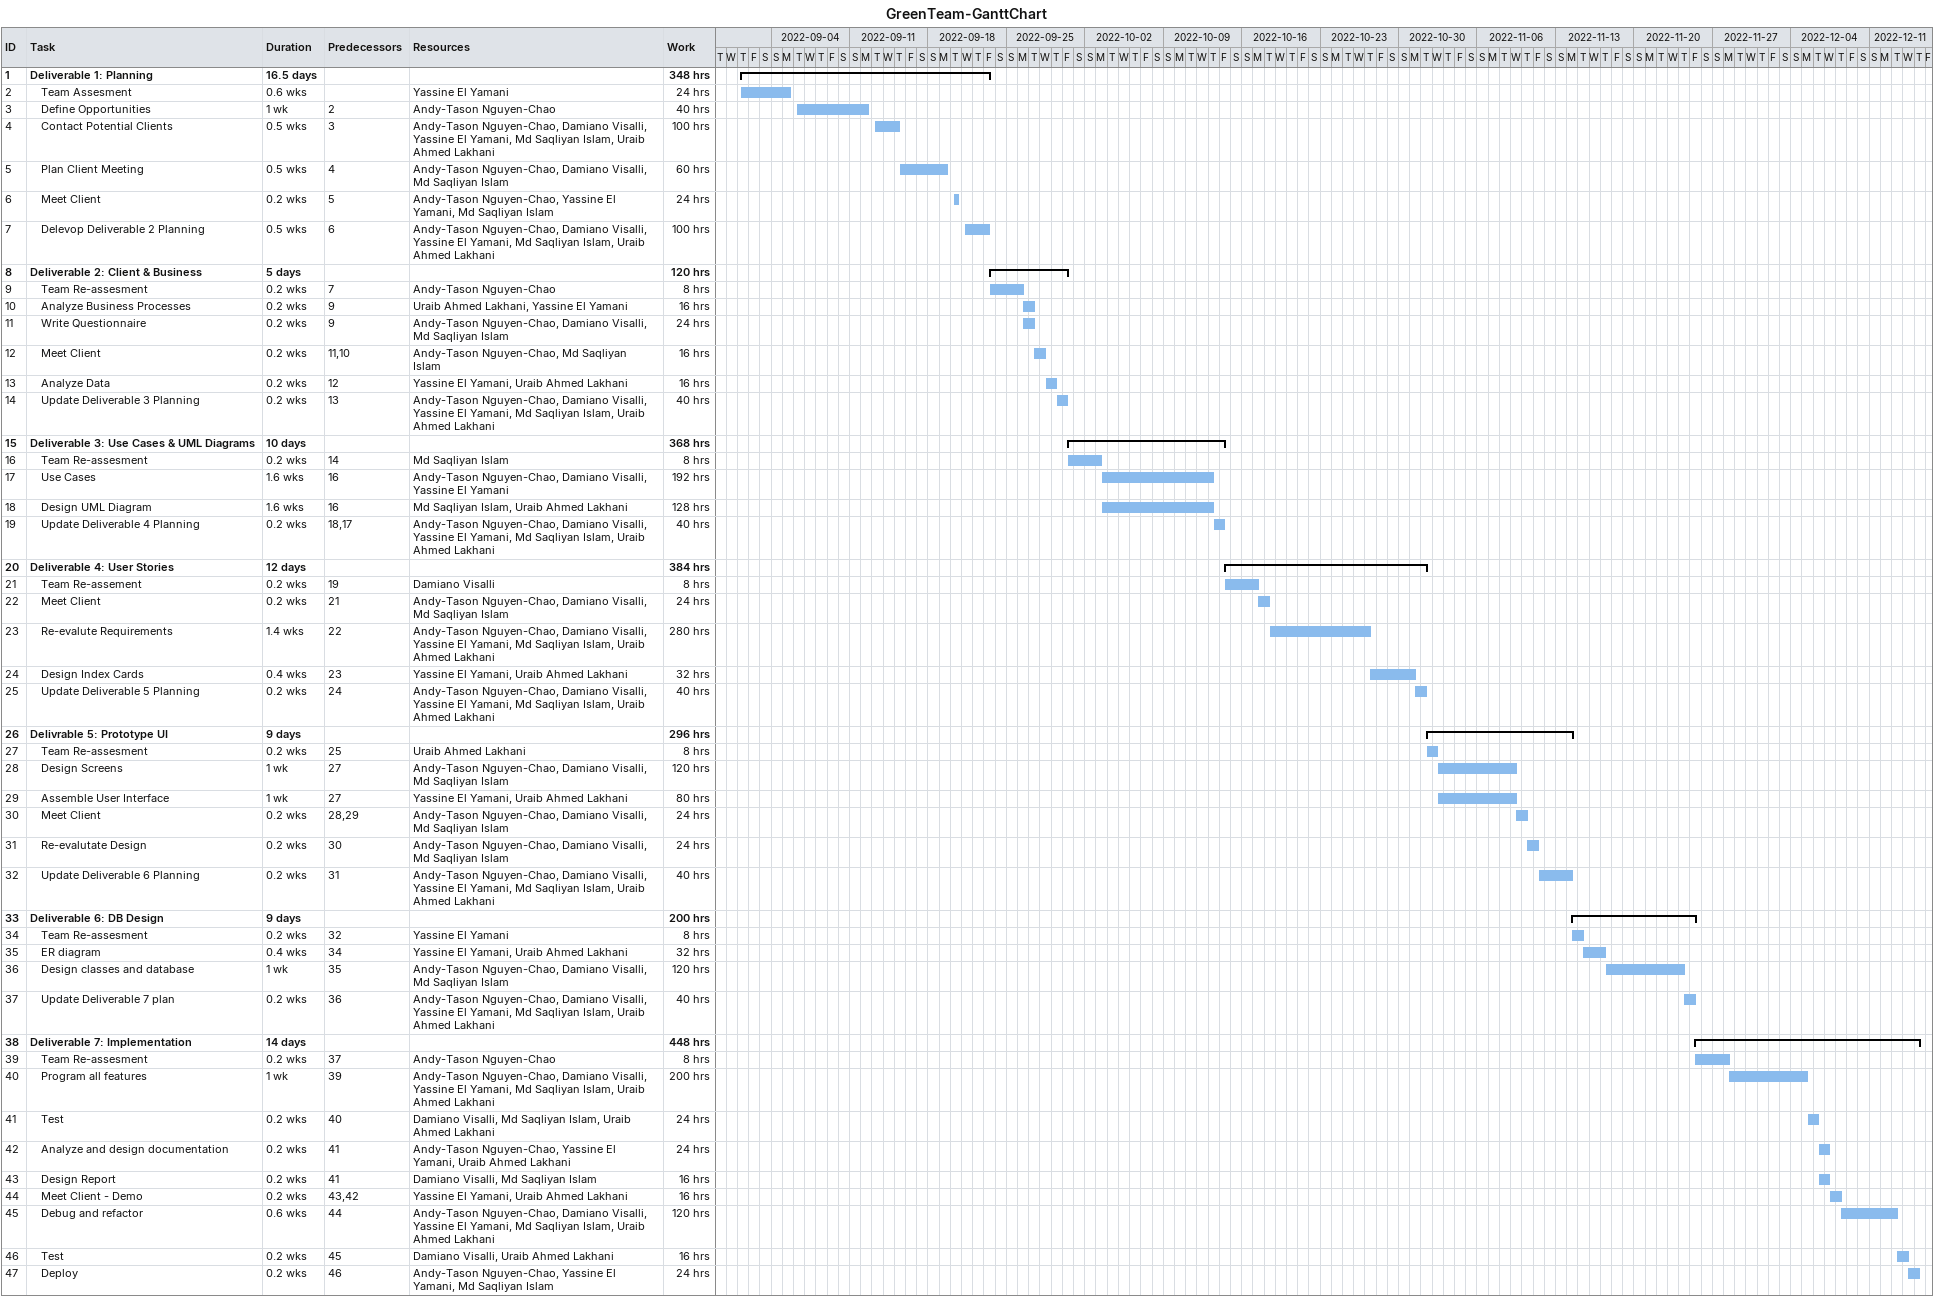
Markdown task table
GreenTeam-GanttChart

| ID | Level | Task | Duration | Start | Finish | Predecessors | Resources | Work (h) |
|---|---|---|---|---|---|---|---|---|
| 1 | 1 | **Deliverable 1: Planning** | 16.5d | 2022-09-01 | 2022-09-23 |  |  | 348 |
| 2 | 2 | Team Assesment | 0.6w | 2022-09-01 | 2022-09-05 |  | Yassine El Yamani | 24 |
| 3 | 2 | Define Opportunities | 1w | 2022-09-06 | 2022-09-12 | 2 | Andy-Tason Nguyen-Chao | 40 |
| 4 | 2 | Contact Potential Clients | 0.5w | 2022-09-13 | 2022-09-15 | 3 | Andy-Tason Nguyen-Chao, Damiano Visalli, Yassine El Yamani, Md Saqliyan Islam, Uraib Ahmed Lakhani | 100 |
| 5 | 2 | Plan Client Meeting | 0.5w | 2022-09-15 | 2022-09-19 | 4 | Andy-Tason Nguyen-Chao, Damiano Visalli, Md Saqliyan Islam | 60 |
| 6 | 2 | Meet Client | 0.2w | 2022-09-20 | 2022-09-20 | 5 | Andy-Tason Nguyen-Chao, Yassine El Yamani, Md Saqliyan Islam | 24 |
| 7 | 2 | Delevop Deliverable 2 Planning | 0.5w | 2022-09-21 | 2022-09-23 | 6 | Andy-Tason Nguyen-Chao, Damiano Visalli, Yassine El Yamani, Md Saqliyan Islam, Uraib Ahmed Lakhani | 100 |
| 8 | 1 | **Deliverable 2: Client & Business** | 5d | 2022-09-23 | 2022-09-30 |  |  | 120 |
| 9 | 2 | Team Re-assesment | 0.2w | 2022-09-23 | 2022-09-26 | 7 | Andy-Tason Nguyen-Chao | 8 |
| 10 | 2 | Analyze Business Processes | 0.2w | 2022-09-26 | 2022-09-27 | 9 | Uraib Ahmed Lakhani, Yassine El Yamani | 16 |
| 11 | 2 | Write Questionnaire | 0.2w | 2022-09-26 | 2022-09-27 | 9 | Andy-Tason Nguyen-Chao, Damiano Visalli, Md Saqliyan Islam | 24 |
| 12 | 2 | Meet Client | 0.2w | 2022-09-27 | 2022-09-28 | 11, 10 | Andy-Tason Nguyen-Chao, Md Saqliyan Islam | 16 |
| 13 | 2 | Analyze Data | 0.2w | 2022-09-28 | 2022-09-29 | 12 | Yassine El Yamani, Uraib Ahmed Lakhani | 16 |
| 14 | 2 | Update Deliverable 3 Planning | 0.2w | 2022-09-29 | 2022-09-30 | 13 | Andy-Tason Nguyen-Chao, Damiano Visalli, Yassine El Yamani, Md Saqliyan Islam, Uraib Ahmed Lakhani | 40 |
| 15 | 1 | **Deliverable 3: Use Cases & UML Diagrams** | 10d | 2022-09-30 | 2022-10-14 |  |  | 368 |
| 16 | 2 | Team Re-assesment | 0.2w | 2022-09-30 | 2022-10-03 | 14 | Md Saqliyan Islam | 8 |
| 17 | 2 | Use Cases | 1.6w | 2022-10-03 | 2022-10-13 | 16 | Andy-Tason Nguyen-Chao, Damiano Visalli, Yassine El Yamani | 192 |
| 18 | 2 | Design UML Diagram | 1.6w | 2022-10-03 | 2022-10-13 | 16 | Md Saqliyan Islam, Uraib Ahmed Lakhani | 128 |
| 19 | 2 | Update Deliverable 4 Planning | 0.2w | 2022-10-13 | 2022-10-14 | 18, 17 | Andy-Tason Nguyen-Chao, Damiano Visalli, Yassine El Yamani, Md Saqliyan Islam, Uraib Ahmed Lakhani | 40 |
| 20 | 1 | **Deliverable 4: User Stories** | 12d | 2022-10-14 | 2022-11-01 |  |  | 384 |
| 21 | 2 | Team Re-assement | 0.2w | 2022-10-14 | 2022-10-17 | 19 | Damiano Visalli | 8 |
| 22 | 2 | Meet Client | 0.2w | 2022-10-17 | 2022-10-18 | 21 | Andy-Tason Nguyen-Chao, Damiano Visalli, Md Saqliyan Islam | 24 |
| 23 | 2 | Re-evalute Requirements | 1.4w | 2022-10-18 | 2022-10-27 | 22 | Andy-Tason Nguyen-Chao, Damiano Visalli, Yassine El Yamani, Md Saqliyan Islam, Uraib Ahmed Lakhani | 280 |
| 24 | 2 | Design Index Cards | 0.4w | 2022-10-27 | 2022-10-31 | 23 | Yassine El Yamani, Uraib Ahmed Lakhani | 32 |
| 25 | 2 | Update Deliverable 5 Planning | 0.2w | 2022-10-31 | 2022-11-01 | 24 | Andy-Tason Nguyen-Chao, Damiano Visalli, Yassine El Yamani, Md Saqliyan Islam, Uraib Ahmed Lakhani | 40 |
| 26 | 1 | **Delivrable 5: Prototype UI** | 9d | 2022-11-01 | 2022-11-14 |  |  | 296 |
| 27 | 2 | Team Re-assesment | 0.2w | 2022-11-01 | 2022-11-02 | 25 | Uraib Ahmed Lakhani | 8 |
| 28 | 2 | Design Screens | 1w | 2022-11-02 | 2022-11-09 | 27 | Andy-Tason Nguyen-Chao, Damiano Visalli, Md Saqliyan Islam | 120 |
| 29 | 2 | Assemble User Interface | 1w | 2022-11-02 | 2022-11-09 | 27 | Yassine El Yamani, Uraib Ahmed Lakhani | 80 |
| 30 | 2 | Meet Client | 0.2w | 2022-11-09 | 2022-11-10 | 28, 29 | Andy-Tason Nguyen-Chao, Damiano Visalli, Md Saqliyan Islam | 24 |
| 31 | 2 | Re-evalutate Design | 0.2w | 2022-11-10 | 2022-11-11 | 30 | Andy-Tason Nguyen-Chao, Damiano Visalli, Md Saqliyan Islam | 24 |
| 32 | 2 | Update Deliverable 6 Planning | 0.2w | 2022-11-11 | 2022-11-14 | 31 | Andy-Tason Nguyen-Chao, Damiano Visalli, Yassine El Yamani, Md Saqliyan Islam, Uraib Ahmed Lakhani | 40 |
| 33 | 1 | **Deliverable 6: DB Design** | 9d | 2022-11-14 | 2022-11-25 |  |  | 200 |
| 34 | 2 | Team Re-assesment | 0.2w | 2022-11-14 | 2022-11-15 | 32 | Yassine El Yamani | 8 |
| 35 | 2 | ER diagram | 0.4w | 2022-11-15 | 2022-11-17 | 34 | Yassine El Yamani, Uraib Ahmed Lakhani | 32 |
| 36 | 2 | Design classes and database | 1w | 2022-11-17 | 2022-11-24 | 35 | Andy-Tason Nguyen-Chao, Damiano Visalli, Md Saqliyan Islam | 120 |
| 37 | 2 | Update Deliverable 7 plan | 0.2w | 2022-11-24 | 2022-11-25 | 36 | Andy-Tason Nguyen-Chao, Damiano Visalli, Yassine El Yamani, Md Saqliyan Islam, Uraib Ahmed Lakhani | 40 |
| 38 | 1 | **Deliverable 7: Implementation** | 14d | 2022-11-25 | 2022-12-15 |  |  | 448 |
| 39 | 2 | Team Re-assesment | 0.2w | 2022-11-25 | 2022-11-28 | 37 | Andy-Tason Nguyen-Chao | 8 |
| 40 | 2 | Program all features | 1w | 2022-11-28 | 2022-12-05 | 39 | Andy-Tason Nguyen-Chao, Damiano Visalli, Yassine El Yamani, Md Saqliyan Islam, Uraib Ahmed Lakhani | 200 |
| 41 | 2 | Test | 0.2w | 2022-12-05 | 2022-12-06 | 40 | Damiano Visalli, Md Saqliyan Islam, Uraib Ahmed Lakhani | 24 |
| 42 | 2 | Analyze and design documentation | 0.2w | 2022-12-06 | 2022-12-07 | 41 | Andy-Tason Nguyen-Chao, Yassine El Yamani, Uraib Ahmed Lakhani | 24 |
| 43 | 2 | Design Report | 0.2w | 2022-12-06 | 2022-12-07 | 41 | Damiano Visalli, Md Saqliyan Islam | 16 |
| 44 | 2 | Meet Client - Demo | 0.2w | 2022-12-07 | 2022-12-08 | 43, 42 | Yassine El Yamani, Uraib Ahmed Lakhani | 16 |
| 45 | 2 | Debug and refactor | 0.6w | 2022-12-08 | 2022-12-13 | 44 | Andy-Tason Nguyen-Chao, Damiano Visalli, Yassine El Yamani, Md Saqliyan Islam, Uraib Ahmed Lakhani | 120 |
| 46 | 2 | Test | 0.2w | 2022-12-13 | 2022-12-14 | 45 | Damiano Visalli, Uraib Ahmed Lakhani | 16 |
| 47 | 2 | Deploy | 0.2w | 2022-12-14 | 2022-12-15 | 46 | Andy-Tason Nguyen-Chao, Yassine El Yamani, Md Saqliyan Islam | 24 |
